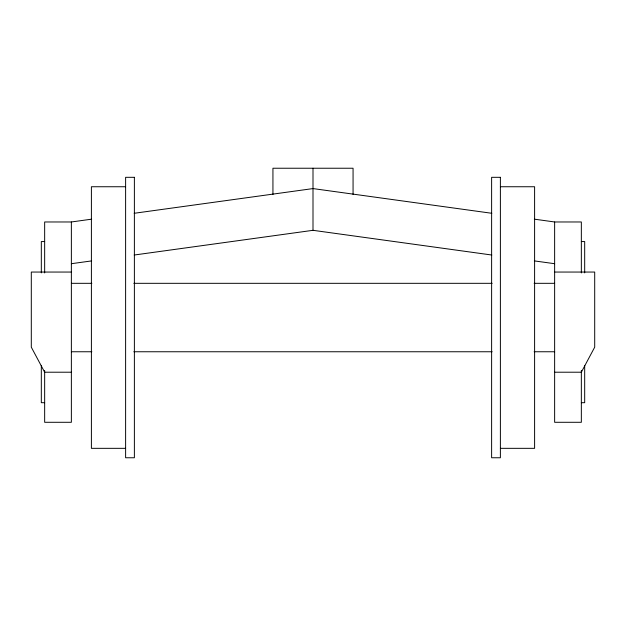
<?xml version="1.0" encoding="UTF-8"?>
<svg xmlns="http://www.w3.org/2000/svg" width="626" height="626" viewBox="0 0 626 626"><rect width="100%" height="100%" fill="white"/><g stroke="black" fill="none" stroke-linecap="round" stroke-linejoin="round"><path stroke-width="0.94" d="M44.657 272.936L44.657 221.972L71.364 221.972L91.662 219.163M134.191 213.286L313 188.582L491.809 213.286M71.364 263.702L91.662 260.901M134.191 255.025L313 230.313L491.809 255.025M125.615 186.744L91.396 186.744L91.396 448.333L125.615 448.333M500.385 186.744L534.604 186.744L534.604 448.333L500.385 448.333M534.338 219.163L554.636 221.972L581.343 221.972L581.343 272.936M44.657 241.558L41.316 241.558L41.316 272.881M581.343 241.558L584.684 241.558L584.684 272.881M71.364 272.052L31.3 272.052L31.3 347.172L44.657 372.212L71.364 372.212M554.636 272.052L594.7 272.052L594.7 347.172L581.343 372.212L554.636 372.212M71.364 283.32L91.865 283.32M133.847 283.32L492.153 283.32M534.135 283.32L554.636 283.32M71.364 351.757L91.865 351.757M133.847 351.757L492.153 351.757M534.135 351.757L554.636 351.757M44.657 402.698L41.316 402.698L41.316 365.521M581.343 402.698L584.684 402.698L584.684 365.521M534.338 260.901L554.636 263.702M581.343 370.467L581.343 422.292L554.636 422.292L554.636 221.972M353.064 194.467L353.064 168.237L272.936 168.237L272.936 194.467M313 168.237L313 230.313M71.364 221.972L71.364 422.292L44.657 422.292L44.657 370.467M134.379 177.314L125.615 177.314L125.615 457.762L134.379 457.762L134.379 177.314M500.385 177.314L491.621 177.314L491.621 457.762L500.385 457.762L500.385 177.314"/></g></svg>
